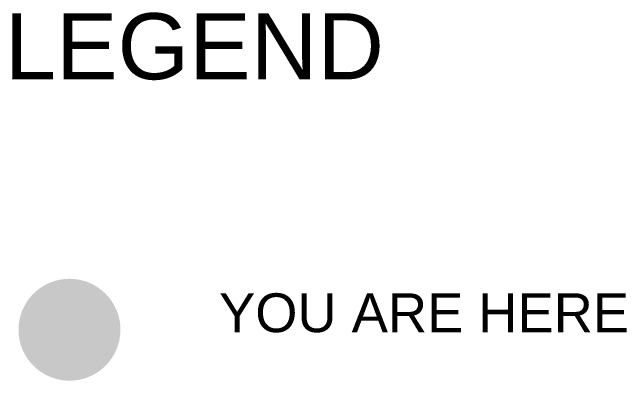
# Model space of a CAD drawing. Header units: metres. Extents: x 5231.1 to 5275.7, y -3151.4 to -3108.9.
# Drawn here: x 5254.297 to 5259.043, y -3140.779 to -3137.933 of the extents above; entities that cross this region are included whole.
import ezdxf

# ---------------------------------------------------------------- set-up
doc = ezdxf.new("R2010")
doc.units = ezdxf.units.M
doc.layers.add('New Layer', color=7, linetype='Continuous', true_color=0xf890f8)
doc.layers.add('New Layer_1', color=7, linetype='Continuous', true_color=0xca387c)
doc.styles.add('Default text', font='', dxfattribs={"height": 0.51})
doc.styles.add('Style', font='', dxfattribs={"height": 0.3})
doc.styles.get('Default text').set_extended_font_data('arial')
doc.styles.get('Style').set_extended_font_data('arial')

msp = doc.modelspace()

# ---------------------------------------------------------------- hatches: boundary and pattern name
at = {"layer": 'New Layer', "transparency": 33554483}
h = msp.add_hatch(color=256, dxfattribs=at)
edge = h.paths.add_edge_path(flags=0)
edge.add_arc((5254.7386, -3140.3853), 0.3937, 0, 180)
edge.add_arc((5254.7386, -3140.3853), 0.3937, 180, 360)
edge.add_line((5255.1322, -3140.3853), (5255.1322, -3140.3853))

# ---------------------------------------------------------------- texts
at = {"layer": 'New Layer_1', "attachment_point": 1}
for s, insert, char_height, width, style in [('LEGEND', (5254.2385, -3137.9403), 0.51, 3.376979, 'Default text'), ('YOU ARE HERE', (5255.8943, -3140.1041), 0.3, 3.583594, 'Style')]:
    msp.add_mtext(s, dxfattribs=dict(at, insert=insert, char_height=char_height, width=width, style=style))

doc.saveas('drawing.dxf')
